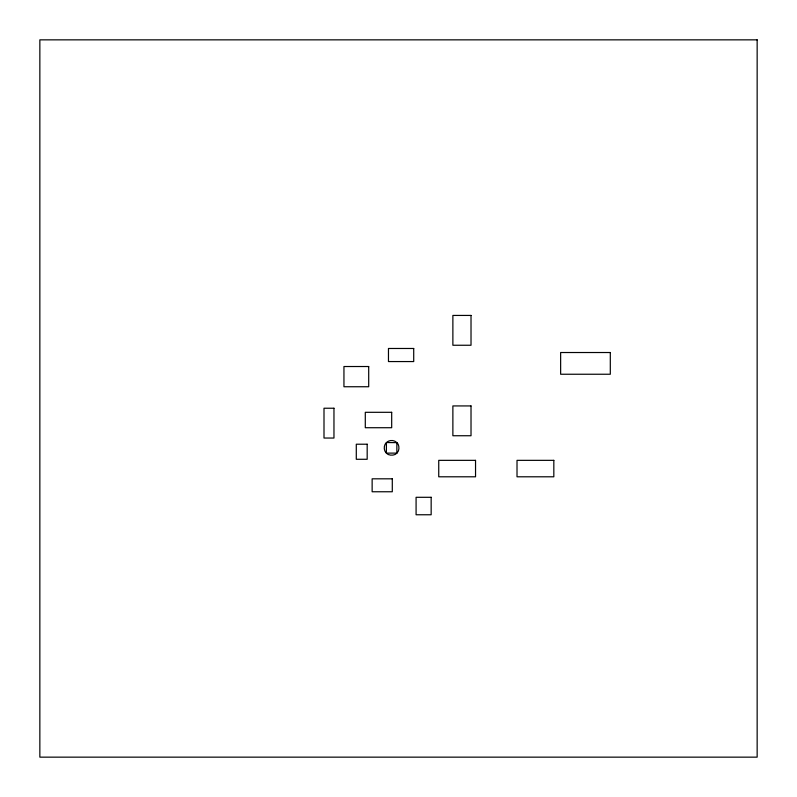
<?xml version="1.0" encoding="UTF-8"?>
<svg xmlns="http://www.w3.org/2000/svg" width="797" height="797" viewBox="0 0 797 797"><rect width="100%" height="100%" fill="white"/><g stroke="black" fill="none" stroke-linecap="round" stroke-linejoin="round"><path stroke-width="1.2" d="M397.026 452.935C399.955 450.365 399.177 444.337 397.026 442.813M386.236 442.783C383.915 444.786 383.287 450.166 386.236 452.965M386.525 442.494C389.225 439.814 394.007 439.814 396.707 442.494M396.707 453.254C394.993 455.764 388.498 455.854 386.565 453.294M386.425 442.584L386.376 453.114L396.856 453.114L396.856 442.634L386.475 442.544M757.15 39.85L39.85 39.85L39.85 757.15L757.15 757.15L757.15 39.85M471.017 315.433L452.875 315.433L452.875 345.25L471.017 345.25L471.017 315.433M413.713 348.478L388.468 348.478L388.468 361.559L413.713 361.559L413.713 348.478M610.303 352.523L560.64 352.523L560.64 374.241L610.303 374.241L610.303 352.523M368.702 366.52L343.945 366.52L343.945 386.744L368.702 386.744L368.702 366.52M471.017 405.932L452.875 405.932L452.875 435.74L471.017 435.74L471.017 405.932M333.963 408.233L324 408.233L324 438.041L333.963 438.041L333.963 408.233M391.686 412.308L365.295 412.308L365.295 427.72L391.686 427.72L391.686 412.308M367.178 444.218L356.289 444.218L356.289 459.281L367.178 459.281L367.178 444.218M475.54 460.347L438.739 460.347L438.739 476.795L475.54 476.795L475.54 460.347M553.825 460.347L517.014 460.347L517.014 476.795L553.825 476.795L553.825 460.347M392.293 478.818L372.139 478.818L372.139 491.759L392.293 491.759L392.293 478.818M431.157 497.298L416.084 497.298L416.084 514.762L431.157 514.762L431.157 497.298"/></g></svg>
